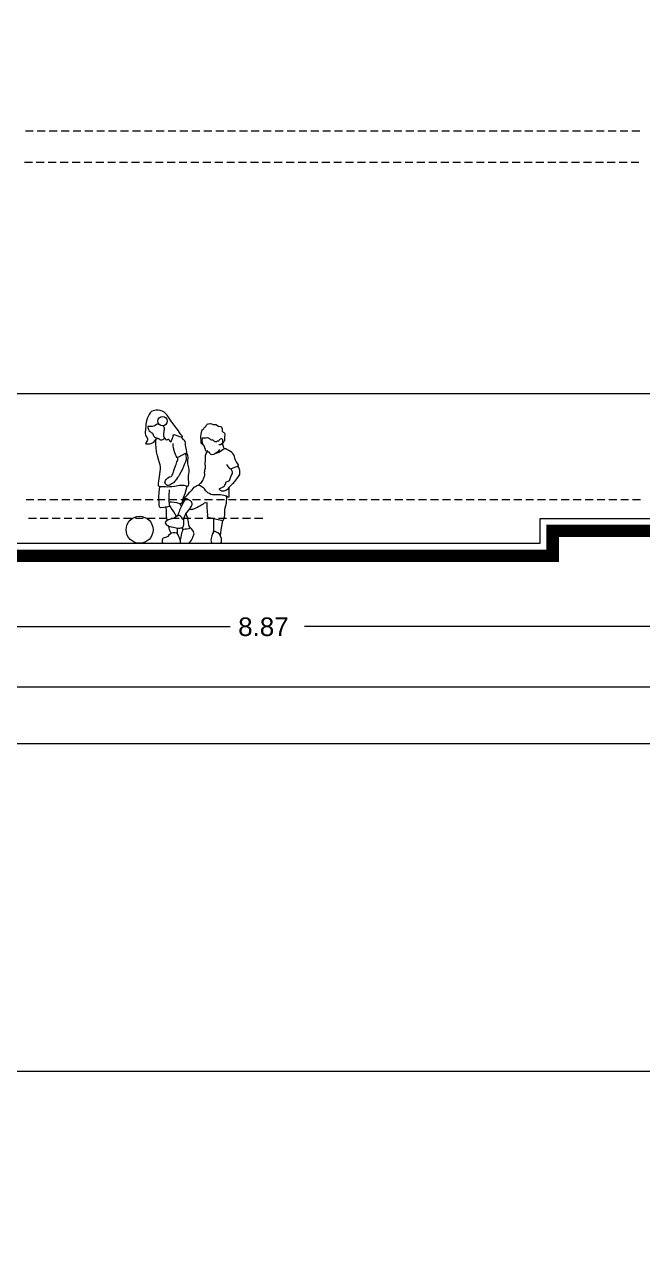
# Model space of a CAD drawing. Header units: metres. Extents: x 14 to 155, y 0 to 125.
# Drawn here: x 21.54 to 26.49, y 44.43 to 54.22 of the extents above; entities that cross this region are included whole.
import ezdxf

# ---------------------------------------------------------------- set-up
doc = ezdxf.new("R2010")
doc.units = ezdxf.units.M
doc.layers.get('Defpoints').update_dxf_attribs({"lineweight": 0})
doc.layers.add('Edges', color=7, linetype='Continuous')
doc.layers.add('PDF3_Text', color=255, linetype='Continuous')
doc.layers.add('PDF3_Geometry', color=9, linetype='Continuous', true_color=0x808080)
doc.styles.add('PDF Arial', font='arial.ttf')
doc.styles.add('TEXTS', font='swissl.ttf')
doc.dimstyles.new('Copy of DIMTEXT', dxfattribs={"dimscale": 0.3, "dimtxt": 0.22, "dimasz": 0.18, "dimexe": 0.05, "dimexo": 0.05, "dimgap": 0.05, "dimtad": 0, "dimzin": 1, "dimdsep": 46, "dimtxsty": 'TEXTS', "dimblk": 'ARCHTICK', "dimcen": 0.1, "dimclrd": 256, "dimclre": 6, "dimclrt": 7, "dimadec": 0, "dimazin": 0, "dimtfac": 0.15, "dimtix": 1, "dimtofl": 0, "dimtmove": 1, "dimatfit": 3, "dimldrblk": 'OPEN', "dimfxl": 0, "dimtolj": 1, "dimtzin": 0, "dimarcsym": 0})

# ---------------------------------------------------------------- blocks, each defined once
blk = doc.blocks.new('_ArchTick')
at = {"color": 0, "linetype": 'ByBlock', "const_width": 0.15}
blk.add_lwpolyline([(-0.5, -0.5), (0.5, 0.5)], dxfattribs=at)
blk = doc.blocks.new('*D6')
at = {"layer": 'Defpoints', "color": 0, "transparency": 16777216}
for p in [(26.2838, 121.6249), (23.707, 0.0009), (26.2838, 0.0307)]:
    blk.add_point(p, dxfattribs=at)
at = {"layer": 'Edges', "color": 6, "lineweight": -2, "transparency": 16777216}
for p, q in [((26.2838, 0.3907), (26.2838, 0.0107)), ((23.707, 0.0209), (23.707, 0.0507))]:
    blk.add_line(p, q, dxfattribs=at)
at = {"layer": 'Edges', "lineweight": -2, "transparency": 16777216}
for p, q in [((23.707, 0.0307), (24.7859, 0.0307)), ((26.2838, 0.0307), (25.2048, 0.0307))]:
    blk.add_line(p, q, dxfattribs=at)
at = {"layer": 'Edges', "lineweight": -2, "transparency": 16777216, "xscale": 0.072, "yscale": 0.072, "zscale": 0.072, "rotation": 180}
blk.add_blockref('_ArchTick', (23.707, 0.0307), dxfattribs=at)
at = {"layer": 'Edges', "lineweight": -2, "transparency": 16777216, "xscale": 0.072, "yscale": 0.072, "zscale": 0.072}
blk.add_blockref('_ArchTick', (26.2838, 0.0307), dxfattribs=at)
at = {"layer": 'Edges', "color": 7, "transparency": 16777216, "char_height": 0.088, "attachment_point": 5, "style": 'TEXTS'}
for s, insert in [('\\A1;2.58 m', (24.9954, 0.096)), ('\\A1;[8\'-5{\\H0.15x;\\S1/2;}" ft]', (24.9954, -0.0459))]:
    blk.add_mtext(s, dxfattribs=dict(at, insert=insert))
blk = doc.blocks.new('_Open')
at = {"color": 0, "linetype": 'ByBlock', "lineweight": -2}
for p, q in [((-1, 0.17), (0, 0)), ((-1, -0.17), (0, 0)), ((0, 0), (-1, 0))]:
    blk.add_line(p, q, dxfattribs=at)

msp = doc.modelspace()

# ---------------------------------------------------------------- linework, layer by layer
at = {"layer": 'PDF3_Geometry', "color": 0, "lineweight": 0}
for points in [[(21.6117, 53.365), (21.5493, 53.365)], [(21.7078, 53.365), (21.6438, 53.365)], [(21.8022, 53.365), (21.7398, 53.365)], [(21.8982, 53.365), (21.8342, 53.365)], [(21.9926, 53.365), (21.9302, 53.365)], [(22.0886, 53.365), (22.0246, 53.365)], [(22.183, 53.365), (22.1206, 53.365)], [(22.279, 53.365), (22.215, 53.365)], [(22.3734, 53.365), (22.311, 53.365)], [(22.4695, 53.365), (22.4055, 53.365)], [(22.564, 53.365), (22.5015, 53.365)], [(22.66, 53.3651), (22.5959, 53.3651)], [(22.7544, 53.3651), (22.6919, 53.3651)], [(22.8504, 53.3651), (22.7863, 53.3651)], [(22.9448, 53.3651), (22.8823, 53.3651)], [(23.0409, 53.3651), (22.9768, 53.3651)], [(23.1369, 53.3651), (23.0728, 53.3651)], [(23.2313, 53.3651), (23.1673, 53.3651)], [(23.3273, 53.3651), (23.2633, 53.3651)], [(23.4217, 53.3651), (23.3577, 53.3651)], [(23.5177, 53.3651), (23.4537, 53.3651)], [(23.6122, 53.3651), (23.5482, 53.3651)], [(23.7082, 53.3651), (23.6442, 53.3651)], [(23.8026, 53.3651), (23.7402, 53.3651)], [(23.8986, 53.3651), (23.8346, 53.3651)], [(23.993, 53.3651), (23.9306, 53.3651)], [(24.089, 53.3651), (24.025, 53.3651)], [(24.1835, 53.3651), (24.121, 53.3651)], [(24.2795, 53.3651), (24.2154, 53.3651)], [(24.374, 53.3651), (24.3115, 53.3651)], [(24.47, 53.3651), (24.4059, 53.3651)], [(24.5644, 53.3651), (24.5019, 53.3651)], [(24.6604, 53.3651), (24.5964, 53.3651)], [(24.7548, 53.3651), (24.6924, 53.3651)], [(24.8508, 53.3651), (24.7868, 53.3651)], [(24.9452, 53.3651), (24.8828, 53.3651)], [(25.0413, 53.3651), (24.9773, 53.3651)], [(25.1357, 53.3651), (25.0733, 53.3651)], [(25.2317, 53.3652), (25.1677, 53.3651)], [(25.3277, 53.3652), (25.2637, 53.3652)], [(25.4221, 53.3652), (25.3581, 53.3652)], [(25.5181, 53.3652), (25.4541, 53.3652)], [(25.6126, 53.3652), (25.5486, 53.3652)], [(25.7086, 53.3652), (25.6446, 53.3652)], [(25.8031, 53.3652), (25.739, 53.3652)], [(25.8991, 53.3652), (25.835, 53.3652)], [(25.9935, 53.3652), (25.9294, 53.3652)], [(26.0895, 53.3652), (26.0254, 53.3652)], [(26.1839, 53.3652), (26.1214, 53.3652)], [(26.28, 53.3652), (26.216, 53.3652)], [(26.3744, 53.3652), (26.312, 53.3652)], [(26.4704, 53.3652), (26.4064, 53.3652)], [(21.6053, 53.1138), (21.5413, 53.1137)], [(21.6997, 53.1138), (21.6357, 53.1138)], [(21.7957, 53.1138), (21.7317, 53.1138)], [(21.8902, 53.1138), (21.8278, 53.1138)], [(21.9862, 53.1138), (21.9222, 53.1138)], [(22.0807, 53.1138), (22.0182, 53.1138)], [(22.1767, 53.1138), (22.1126, 53.1138)], [(22.2711, 53.1138), (22.2086, 53.1138)], [(22.3671, 53.1138), (22.303, 53.1138)], [(22.4615, 53.1138), (22.399, 53.1138)], [(22.5576, 53.1138), (22.4936, 53.1138)], [(22.652, 53.1138), (22.5896, 53.1138)], [(22.748, 53.1138), (22.684, 53.1138)], [(22.8424, 53.1138), (22.78, 53.1138)], [(22.9384, 53.1138), (22.8744, 53.1138)], [(23.0328, 53.1138), (22.9704, 53.1138)], [(23.1288, 53.1138), (23.0648, 53.1138)], [(23.2232, 53.1138), (23.1608, 53.1138)], [(23.3193, 53.1138), (23.2553, 53.1138)], [(23.4153, 53.1138), (23.3513, 53.1138)], [(23.5098, 53.1138), (23.4457, 53.1138)], [(23.6058, 53.1138), (23.5417, 53.1138)], [(23.7002, 53.1138), (23.6361, 53.1138)], [(23.7962, 53.1138), (23.7321, 53.1138)], [(23.8907, 53.1138), (23.8266, 53.1138)], [(23.9867, 53.1138), (23.9226, 53.1138)], [(24.0811, 53.1138), (24.0186, 53.1138)], [(24.1771, 53.1139), (24.1131, 53.1138)], [(24.2715, 53.1139), (24.2091, 53.1139)], [(24.3675, 53.1139), (24.3035, 53.1139)], [(24.4619, 53.1139), (24.3995, 53.1139)], [(24.558, 53.1139), (24.494, 53.1139)], [(24.6524, 53.1139), (24.59, 53.1139)], [(24.7484, 53.1139), (24.6844, 53.1139)], [(24.8428, 53.1139), (24.7804, 53.1139)], [(24.9388, 53.1139), (24.8748, 53.1139)], [(25.0333, 53.1139), (24.9708, 53.1139)], [(25.1294, 53.1139), (25.0653, 53.1139)], [(25.2238, 53.1139), (25.1613, 53.1139)], [(25.3198, 53.1139), (25.2557, 53.1139)], [(25.4142, 53.1139), (25.3517, 53.1139)], [(25.5102, 53.1139), (25.4461, 53.1139)], [(25.6062, 53.1139), (25.5422, 53.1139)], [(25.7006, 53.1139), (25.6366, 53.1139)], [(25.7967, 53.1139), (25.7327, 53.1139)], [(25.8911, 53.1139), (25.8271, 53.1139)], [(25.9871, 53.1139), (25.9231, 53.1139)], [(26.0815, 53.1139), (26.0175, 53.1139)], [(26.1775, 53.1139), (26.1135, 53.1139)], [(26.2719, 53.1139), (26.2079, 53.1139)], [(26.3679, 53.1139), (26.3039, 53.1139)], [(26.4624, 53.1139), (26.4, 53.1139)], [(22.652, 51.0045), (22.6552, 51.0013), (22.6568, 50.9965), (22.6585, 50.9901), (22.6585, 50.9821), (22.6552, 50.9421), (22.6552, 50.9261), (22.6585, 50.9133), (22.668, 50.9004), (22.6728, 50.8957), (22.6776, 50.8925), (22.6841, 50.8925), (22.6872, 50.8957), (22.692, 50.8989), (22.6952, 50.8989), (22.6984, 50.8941), (22.7032, 50.8861), (22.7065, 50.8813), (22.7112, 50.878), (22.716, 50.8813), (22.7192, 50.8877), (22.7273, 50.9069), (22.7289, 50.9149), (22.7305, 50.9213), (22.7321, 50.9277), (22.7368, 50.9357), (22.7688, 50.9245), (22.7832, 50.9197), (22.8009, 50.9165), (22.8041, 50.9165), (22.8072, 50.9181), (22.8072, 50.9197), (22.8072, 50.9213), (22.8041, 50.9245), (22.8009, 50.9293), (22.7912, 50.9389), (22.7737, 50.9645), (22.7561, 50.9901), (22.7224, 51.0317), (22.7144, 51.0445), (22.7049, 51.0605), (22.684, 51.091), (22.6712, 51.1053), (22.6584, 51.1165), (22.6424, 51.1245), (22.6264, 51.1277), (22.6104, 51.131), (22.596, 51.131), (22.5816, 51.1293), (22.5704, 51.1261), (22.5592, 51.1197), (22.548, 51.1102), (22.5383, 51.0973), (22.5304, 51.0813), (22.5224, 51.0638), (22.5175, 51.0461), (22.5144, 51.0317), (22.5128, 51.0189), (22.5128, 50.9981), (22.5112, 50.9869), (22.5096, 50.9741), (22.508, 50.9597), (22.508, 50.9453), (22.5112, 50.9325), (22.5159, 50.9197), (22.5224, 50.9101), (22.5256, 50.9004), (22.5256, 50.8925), (22.5224, 50.8845), (22.5175, 50.8764), (22.5128, 50.8685), (22.5112, 50.8653), (22.5128, 50.8637), (22.516, 50.8621), (22.5191, 50.8621), (22.5304, 50.8621), (22.5432, 50.8621), (22.5544, 50.8637), (22.5672, 50.8685), (22.5768, 50.8748), (22.5848, 50.8845), (22.5928, 50.8957), (22.6024, 50.9101)], [(22.6152, 51.0221), (22.6057, 51.0205), (22.5992, 51.0174), (22.5864, 51.0093), (22.5768, 51.0029), (22.5656, 50.9997), (22.5544, 50.9997), (22.5432, 51.0013), (22.5352, 51.0013), (22.532, 51.0013), (22.5288, 50.9997), (22.5288, 50.9934), (22.5304, 50.9853), (22.5336, 50.9757), (22.5384, 50.9662), (22.5464, 50.9597), (22.556, 50.9533), (22.5656, 50.9469), (22.5688, 50.9405), (22.5736, 50.9261), (22.5784, 50.9198), (22.5833, 50.9149), (22.5912, 50.9117), (22.5976, 50.9101), (22.604, 50.9085), (22.6073, 50.9053), (22.6136, 50.9053), (22.6184, 50.9021), (22.6248, 50.8974), (22.6313, 50.8941), (22.6408, 50.8941), (22.6488, 50.8957), (22.6569, 50.9005), (22.6632, 50.9069)], [(23.1257, 50.8685), (23.1321, 50.8701), (23.1353, 50.8733), (23.1386, 50.8797), (23.1449, 50.8877), (23.1465, 50.8941), (23.1465, 50.9005), (23.1465, 50.9165), (23.1481, 50.9325), (23.1481, 50.9389), (23.1449, 50.9437), (23.1402, 50.9485), (23.1353, 50.9517), (23.1305, 50.9565), (23.1273, 50.9613), (23.1257, 50.9789), (23.1241, 50.9869), (23.1209, 50.9917), (23.1162, 50.9966), (23.1097, 50.9982), (23.0953, 51.0013), (23.0825, 51.0093), (23.0777, 51.0125), (23.0713, 51.0141), (23.0553, 51.0141), (23.0409, 51.019), (23.0361, 51.0206), (23.0297, 51.0206), (23.0153, 51.019), (23.0089, 51.019), (23.0009, 51.0157), (22.9977, 51.0109), (22.9945, 51.0045), (22.9913, 50.9982), (22.9881, 50.995), (22.9817, 50.9917), (22.9785, 50.9869), (22.9721, 50.9757), (22.9609, 50.9677), (22.9577, 50.9613), (22.9561, 50.9549), (22.9528, 50.9373), (22.9497, 50.9197), (22.9497, 50.9133), (22.9497, 50.9053), (22.9528, 50.8925), (22.9528, 50.8765), (22.9545, 50.8701), (22.9593, 50.8637), (22.9641, 50.8589), (22.9705, 50.8541)], [(22.7289, 50.8653), (22.7289, 50.8429), (22.7305, 50.8317), (22.7336, 50.8189), (22.7433, 50.7917), (22.7481, 50.7789), (22.7529, 50.7677), (22.7561, 50.7596), (22.7592, 50.7549), (22.7624, 50.7549), (22.7673, 50.7549), (22.7769, 50.758), (22.8009, 50.7709), (22.8105, 50.7757), (22.8201, 50.7804), (22.8281, 50.7836), (22.8345, 50.7869), (22.8393, 50.7901), (22.8409, 50.7949), (22.8409, 50.8013), (22.8393, 50.8109), (22.8345, 50.8381), (22.8312, 50.8509), (22.8312, 50.8621), (22.8297, 50.8701), (22.8265, 50.8797), (22.8217, 50.8877), (22.8137, 50.8973), (22.7945, 50.9181)], [(23.1033, 50.8173), (23.0969, 50.8077), (23.0889, 50.7981), (23.0714, 50.7837), (23.0617, 50.7789), (23.0537, 50.7757), (23.0441, 50.7741), (23.0361, 50.7757), (23.0297, 50.7789), (23.0265, 50.7853), (23.0233, 50.7933), (23.0201, 50.7949), (23.0185, 50.7949), (23.0137, 50.7949), (23.0105, 50.7965), (23.0089, 50.7981), (23.0073, 50.8029), (23.0057, 50.8045), (23.0041, 50.8045), (22.9977, 50.8029), (22.9961, 50.8029), (22.9929, 50.8061), (22.9913, 50.8109), (22.9897, 50.8157), (22.9865, 50.8285), (22.9833, 50.8381), (22.9801, 50.8445), (22.9721, 50.8541), (22.9689, 50.8605), (22.9657, 50.8701), (22.9641, 50.8909), (22.9657, 50.9006), (22.9673, 50.9085), (22.9689, 50.9101), (22.9721, 50.9101), (22.9785, 50.9085), (22.9865, 50.9085), (22.9961, 50.9101), (23.0057, 50.9117), (23.0137, 50.9101), (23.0233, 50.9053), (23.0313, 50.8973), (23.0393, 50.8941), (23.0441, 50.8941), (23.0505, 50.8941), (23.0553, 50.8893), (23.0601, 50.8829), (23.0665, 50.8797), (23.0729, 50.8797), (23.0809, 50.8813), (23.0873, 50.8845), (23.0938, 50.8861), (23.0969, 50.8861), (23.1001, 50.8909), (23.1049, 50.8973), (23.1113, 50.9022), (23.1178, 50.9037), (23.1225, 50.9022), (23.1273, 50.8973), (23.1273, 50.8893), (23.1273, 50.8797), (23.1273, 50.8717), (23.1241, 50.8653), (23.1209, 50.8605), (23.1113, 50.8541), (23.0985, 50.8526)], [(22.8393, 50.7901), (22.8457, 50.7709), (22.8489, 50.7501), (22.8473, 50.7277), (22.8457, 50.7084), (22.8457, 50.7005), (22.8489, 50.6909), (22.8553, 50.6701), (22.8569, 50.6589), (22.8585, 50.6461), (22.8569, 50.6348), (22.8553, 50.6237), (22.8522, 50.6045), (22.8522, 50.5932), (22.8522, 50.5805), (22.8538, 50.5533), (22.8538, 50.5388), (22.8522, 50.5277), (22.8506, 50.5244), (22.8473, 50.5212), (22.8457, 50.5212), (22.8409, 50.5212), (22.8314, 50.5244), (22.8185, 50.5277), (22.8025, 50.5277), (22.7834, 50.5277), (22.7417, 50.5212), (22.7209, 50.518), (22.7017, 50.5164), (22.6857, 50.5148), (22.6697, 50.5164), (22.6553, 50.5164), (22.6424, 50.518), (22.6313, 50.518), (22.6217, 50.5196), (22.6184, 50.5212), (22.6152, 50.5244), (22.6137, 50.5277), (22.6137, 50.5341), (22.6137, 50.5468), (22.6168, 50.5628), (22.6233, 50.6013), (22.6281, 50.6396), (22.6297, 50.6588), (22.6297, 50.6765), (22.6265, 50.6941), (22.6233, 50.7084), (22.6136, 50.7357), (22.6057, 50.7645), (22.5993, 50.7981), (22.5944, 50.8301), (22.5928, 50.8621), (22.5928, 50.8942)], [(23.1786, 50.5116), (23.1786, 50.4844), (23.1786, 50.4572), (23.177, 50.4475), (23.177, 50.4396), (23.177, 50.4348), (23.1754, 50.4348), (23.1722, 50.4348), (23.1658, 50.438), (23.1578, 50.4428), (23.1482, 50.4459), (23.137, 50.4491), (23.1114, 50.4523), (23.0858, 50.4523), (23.0586, 50.4523), (23.0458, 50.4539), (23.033, 50.4572), (23.0218, 50.4636), (23.0106, 50.4699), (23.0025, 50.478), (22.9946, 50.486), (22.9834, 50.5004), (22.977, 50.5068), (22.969, 50.5132), (22.9482, 50.5244), (22.9402, 50.5292), (22.9386, 50.5324), (22.9386, 50.534), (22.9418, 50.5388), (22.9466, 50.5435), (22.9593, 50.5516), (22.9642, 50.5596), (22.969, 50.5692), (22.977, 50.5884), (22.9834, 50.6028), (22.985, 50.6092), (22.985, 50.6172), (22.9834, 50.6348), (22.985, 50.6428), (22.9866, 50.6524), (22.9914, 50.6684), (22.9898, 50.6845), (22.9882, 50.694), (22.9882, 50.7052), (22.9898, 50.7276), (22.9898, 50.75), (22.9914, 50.7692), (22.993, 50.7773), (22.9962, 50.7852), (23.0009, 50.7932), (23.009, 50.7997)], [(23.1578, 50.6989), (23.1642, 50.6877), (23.1722, 50.6765), (23.1802, 50.6669), (23.1866, 50.6636), (23.1914, 50.6621), (23.201, 50.6653), (23.2122, 50.6701), (23.2266, 50.6749), (23.2411, 50.6797), (23.2474, 50.6813), (23.2506, 50.6845), (23.2538, 50.6877), (23.2538, 50.6925), (23.2506, 50.7005), (23.2442, 50.7085), (23.2362, 50.7197), (23.2298, 50.7309), (23.2266, 50.7453), (23.2218, 50.7597), (23.217, 50.7725), (23.2106, 50.7837), (23.201, 50.7917), (23.1818, 50.8062), (23.1626, 50.8173), (23.153, 50.8221), (23.1482, 50.8221), (23.1434, 50.8205), (23.1322, 50.8157), (23.1209, 50.8077), (23.1098, 50.7997), (23.0969, 50.7933), (23.0729, 50.7853)], [(23.1449, 50.8221), (23.1386, 50.8285), (23.1338, 50.8397), (23.1305, 50.8525), (23.1289, 50.8685)], [(22.8312, 50.7852), (22.8344, 50.766), (22.836, 50.7484), (22.836, 50.7324), (22.8313, 50.718), (22.8233, 50.7004), (22.8152, 50.6812), (22.8057, 50.6588), (22.7928, 50.6348), (22.7785, 50.6108), (22.7736, 50.6012), (22.7672, 50.5932), (22.7577, 50.5788), (22.7464, 50.5627), (22.7337, 50.55), (22.7192, 50.5403), (22.7048, 50.5308), (22.6952, 50.5276), (22.6873, 50.5276), (22.6808, 50.5308), (22.6744, 50.5356), (22.6696, 50.5419), (22.6664, 50.5484), (22.6648, 50.5532), (22.6664, 50.5596), (22.6712, 50.5676), (22.676, 50.5756), (22.6888, 50.5883), (22.7032, 50.5964), (22.716, 50.6012), (22.7208, 50.6044), (22.724, 50.6107), (22.7289, 50.6188), (22.7321, 50.63), (22.74, 50.6556), (22.7513, 50.6844), (22.7545, 50.6956), (22.7592, 50.7068), (22.7624, 50.7164), (22.7656, 50.7244), (22.7688, 50.7324), (22.7688, 50.7436), (22.7656, 50.7549)], [(23.2506, 50.6845), (23.2586, 50.6668), (23.2635, 50.6509), (23.2635, 50.6349), (23.2618, 50.6172), (23.257, 50.6093), (23.2522, 50.5996), (23.2394, 50.5804), (23.2234, 50.5613), (23.2058, 50.542), (23.1898, 50.526), (23.1834, 50.518), (23.177, 50.5116), (23.1674, 50.4972), (23.1626, 50.4924), (23.1546, 50.4876), (23.1466, 50.4844), (23.137, 50.4828), (23.129, 50.4828), (23.121, 50.4828), (23.1114, 50.4892), (23.1034, 50.4972), (23.1017, 50.5004), (23.105, 50.5036), (23.1098, 50.5068), (23.1162, 50.51), (23.129, 50.5149), (23.1354, 50.5196), (23.1418, 50.5244), (23.1466, 50.5308), (23.1514, 50.5389), (23.153, 50.5452), (23.153, 50.55), (23.1546, 50.5548), (23.1594, 50.558), (23.1722, 50.5629), (23.177, 50.566), (23.1818, 50.5692), (23.185, 50.5756), (23.1882, 50.5837), (23.1962, 50.6045), (23.201, 50.614), (23.2042, 50.622), (23.2058, 50.6285), (23.2074, 50.6333), (23.2074, 50.6381), (23.2042, 50.6428), (23.1994, 50.6541), (23.1962, 50.6636)], [(22.7081, 50.3612), (22.6809, 50.3548), (22.668, 50.3532), (22.6569, 50.3516), (22.6329, 50.35), (22.6281, 50.3516), (22.6248, 50.3532), (22.6232, 50.3564), (22.6216, 50.3596), (22.62, 50.3723), (22.6184, 50.39), (22.6184, 50.4092), (22.6168, 50.4316), (22.6184, 50.4748), (22.6248, 50.518)], [(22.8425, 50.5212), (22.8345, 50.4908), (22.8249, 50.4604), (22.8201, 50.4476), (22.8153, 50.4364), (22.8089, 50.4172), (22.8025, 50.3947), (22.7977, 50.3868), (22.7961, 50.3836), (22.7929, 50.382), (22.7849, 50.382), (22.7769, 50.3836), (22.7609, 50.3884), (22.7401, 50.3916), (22.7177, 50.3947), (22.7097, 50.3947), (22.7017, 50.3947), (22.6985, 50.3964), (22.6969, 50.4028), (22.6985, 50.4108), (22.6985, 50.4236), (22.7001, 50.4508), (22.7001, 50.4636), (22.7017, 50.4748), (22.7033, 50.494)], [(22.8201, 50.406), (22.8201, 50.414), (22.8217, 50.422), (22.8249, 50.4284), (22.8297, 50.4364), (22.8377, 50.446), (22.8457, 50.454), (22.8649, 50.4748), (22.8841, 50.494), (22.9002, 50.5133), (22.9097, 50.5196), (22.9193, 50.526), (22.9385, 50.5325)], [(21.6167, 50.4139), (21.5542, 50.4139)], [(21.7127, 50.4139), (21.6486, 50.4139)], [(21.8071, 50.4139), (21.7447, 50.4139)], [(21.9031, 50.4139), (21.8391, 50.4139)], [(21.9991, 50.4139), (21.9351, 50.4139)], [(22.0935, 50.4139), (22.0295, 50.4139)], [(22.1896, 50.4139), (22.1256, 50.4139)], [(22.284, 50.4139), (22.22, 50.4139)], [(22.38, 50.4139), (22.316, 50.4139)], [(22.4744, 50.414), (22.4104, 50.4139)], [(22.5704, 50.414), (22.5064, 50.414)], [(22.6648, 50.414), (22.6024, 50.414)], [(22.7609, 50.414), (22.6968, 50.414)], [(22.8153, 50.2539), (22.8233, 50.2779), (22.8345, 50.3003), (22.8649, 50.342), (22.8778, 50.3612), (22.881, 50.3692), (22.8841, 50.3771), (22.8841, 50.3836), (22.8825, 50.39), (22.8778, 50.3979), (22.8697, 50.4044), (22.8506, 50.4156), (22.8425, 50.4203), (22.8377, 50.4235), (22.8314, 50.4219), (22.8266, 50.4156), (22.8201, 50.406), (22.8121, 50.3916), (22.7977, 50.3612), (22.7834, 50.3307), (22.7785, 50.318), (22.7737, 50.3067), (22.7657, 50.2843)], [(22.8553, 50.414), (22.7928, 50.414)], [(22.8633, 50.3372), (22.8762, 50.3356), (22.8825, 50.3372), (22.8905, 50.3388), (22.9097, 50.3452), (22.9258, 50.3532), (22.9385, 50.3612), (22.945, 50.3644), (22.953, 50.3707), (22.9738, 50.382), (22.9833, 50.3884), (22.993, 50.3916), (22.9994, 50.3932), (23.001, 50.39), (23.0026, 50.3852), (23.001, 50.3756), (23.001, 50.3644), (23.001, 50.35), (23.0041, 50.3212), (23.0041, 50.3084), (23.0057, 50.2972), (23.0057, 50.2892), (23.0041, 50.2828), (23.0057, 50.2795), (23.0073, 50.2763), (23.0122, 50.2732), (23.0218, 50.27), (23.0329, 50.2684), (23.0458, 50.2652), (23.0777, 50.2588), (23.0922, 50.2555), (23.105, 50.2523), (23.1162, 50.2492), (23.1226, 50.2476), (23.1274, 50.246), (23.1322, 50.2476), (23.1354, 50.2539), (23.1386, 50.2604), (23.1418, 50.2779), (23.145, 50.294), (23.1466, 50.3116), (23.1466, 50.3292), (23.1482, 50.3483), (23.153, 50.3676), (23.1578, 50.3852), (23.1594, 50.4028), (23.161, 50.4236), (23.1594, 50.4429)], [(22.9514, 50.414), (22.8873, 50.414)], [(23.0458, 50.414), (22.9833, 50.414)], [(23.1418, 50.414), (23.0777, 50.414)], [(23.2362, 50.414), (23.1737, 50.414)], [(23.3322, 50.414), (23.2682, 50.414)], [(23.4266, 50.414), (23.3642, 50.414)], [(23.5227, 50.414), (23.4587, 50.414)], [(23.6171, 50.414), (23.5547, 50.414)], [(23.7131, 50.414), (23.6491, 50.414)], [(23.8075, 50.414), (23.7451, 50.414)], [(23.9035, 50.414), (23.8395, 50.414)], [(23.9979, 50.414), (23.9355, 50.414)], [(24.094, 50.414), (24.03, 50.414)], [(24.19, 50.414), (24.126, 50.414)], [(24.2845, 50.414), (24.2204, 50.414)], [(24.3805, 50.414), (24.3164, 50.414)], [(24.4749, 50.414), (24.4108, 50.414)], [(24.5709, 50.414), (24.5068, 50.414)], [(24.6653, 50.414), (24.6012, 50.414)], [(24.7613, 50.414), (24.6972, 50.414)], [(24.8558, 50.414), (24.7918, 50.414)], [(24.9518, 50.414), (24.8878, 50.414)], [(25.0462, 50.414), (24.9838, 50.414)], [(25.1422, 50.4141), (25.0782, 50.414)], [(25.2366, 50.4141), (25.1742, 50.4141)], [(25.3326, 50.4141), (25.2686, 50.4141)], [(25.427, 50.4141), (25.3646, 50.4141)], [(25.5231, 50.4141), (25.4591, 50.4141)], [(25.6175, 50.4141), (25.5551, 50.4141)], [(25.7135, 50.4141), (25.6495, 50.4141)], [(25.808, 50.4141), (25.7455, 50.4141)], [(25.904, 50.4141), (25.8399, 50.4141)], [(25.9984, 50.4141), (25.9359, 50.4141)], [(26.0945, 50.4141), (26.0304, 50.4141)], [(26.1889, 50.4141), (26.1264, 50.4141)], [(26.2849, 50.4141), (26.2208, 50.4141)], [(26.3793, 50.4141), (26.3169, 50.4141)], [(26.4753, 50.4141), (26.4113, 50.4141)], [(22.6825, 50.2475), (22.6793, 50.2811), (22.6793, 50.3116), (22.6793, 50.3243), (22.6777, 50.334), (22.6729, 50.3532)], [(22.7593, 50.2795), (22.748, 50.2987), (22.7369, 50.318), (22.7273, 50.3323), (22.716, 50.3467), (22.7097, 50.3595), (22.7033, 50.3707), (22.7016, 50.3836), (22.7, 50.3947)], [(22.7977, 50.3612), (22.7929, 50.3676), (22.7913, 50.3723), (22.7881, 50.3804)], [(21.6358, 50.2635), (21.5718, 50.2635)], [(21.7302, 50.2635), (21.6678, 50.2635)], [(21.8263, 50.2635), (21.7623, 50.2635)], [(21.9207, 50.2635), (21.8583, 50.2635)], [(22.0167, 50.2636), (21.9527, 50.2635)], [(22.1111, 50.2636), (22.0487, 50.2636)], [(22.2071, 50.2636), (22.1431, 50.2636)], [(22.3016, 50.2636), (22.2391, 50.2636)], [(22.3977, 50.2636), (22.3336, 50.2636)], [(22.4921, 50.2636), (22.4296, 50.2636)], [(22.5881, 50.2636), (22.524, 50.2636)], [(22.6841, 50.2636), (22.62, 50.2636)], [(22.7785, 50.2636), (22.7145, 50.2636)], [(22.8745, 50.2636), (22.8105, 50.2636)], [(22.8697, 50.1851), (22.8649, 50.1931), (22.8601, 50.2027), (22.8569, 50.2155), (22.8553, 50.2315), (22.8489, 50.2668), (22.8425, 50.2843), (22.8361, 50.3019)], [(22.9689, 50.2636), (22.9049, 50.2636)], [(23.065, 50.2636), (23.001, 50.2636)], [(23.0553, 50.1547), (23.0569, 50.1756), (23.0585, 50.1883), (23.0585, 50.2059), (23.0585, 50.222), (23.0585, 50.2364), (23.0585, 50.262)], [(23.1594, 50.2636), (23.0954, 50.2636)], [(23.1273, 50.246), (23.1161, 50.1883), (23.1081, 50.1291)], [(23.2554, 50.2636), (23.1914, 50.2636)], [(23.3498, 50.2636), (23.2858, 50.2636)], [(23.4506, 50.2636), (23.3818, 50.2636)], [(22.7881, 50.0891), (22.785, 50.1019), (22.7802, 50.1131), (22.7737, 50.1244), (22.7705, 50.1339), (22.7657, 50.1403), (22.7578, 50.1451), (22.7449, 50.1484), (22.7322, 50.1484), (22.7193, 50.1468), (22.7098, 50.1419), (22.6953, 50.1275), (22.689, 50.1195), (22.6793, 50.1147), (22.6697, 50.1115), (22.6601, 50.1099), (22.6521, 50.1067), (22.6489, 50.1035), (22.6457, 50.0987), (22.6441, 50.0891), (22.6425, 50.0795), (22.6441, 50.0731), (22.6489, 50.0683), (22.6569, 50.0667), (22.6697, 50.0651), (22.6874, 50.0651), (22.7065, 50.0651), (22.7481, 50.0651), (22.7657, 50.0651), (22.7769, 50.0651), (22.785, 50.0667), (22.7897, 50.0699)], [(22.7145, 50.1451), (22.7032, 50.1723), (22.6984, 50.1883), (22.6936, 50.2043)], [(22.7673, 50.1371), (22.7673, 50.1595), (22.7673, 50.1867)], [(22.8121, 50.174), (22.8042, 50.1916)], [(19.0497, 49.3976), (23.1882, 49.3978)], [(28.6838, 49.398), (27.9205, 49.398), (23.7836, 49.3978)], [(19.0497, 48.9159), (33.5089, 48.9165)], [(18.9761, 48.4614), (33.5089, 48.4619)], [(16.8446, 45.8368), (29.721, 45.8372)]]:
    msp.add_lwpolyline(points, dxfattribs=at)
at = {"layer": 'PDF3_Geometry', "color": 0, "lineweight": 5}
for points in [[(19.2753, 51.2636), (27.6708, 51.2639)], [(18.4512, 50.0649), (25.6703, 50.0652), (25.6703, 50.2637), (30.4714, 50.2639), (30.4714, 50.4143), (37.0713, 50.4145), (49.4724, 50.0661), (50.6934, 50.0662)]]:
    msp.add_lwpolyline(points, dxfattribs=at)
at = {"layer": 'PDF3_Geometry', "color": 0, "lineweight": 0, "const_width": 0.0992}
msp.add_lwpolyline([(18.4512, 49.9642), (25.7712, 49.9644), (25.7712, 50.1645), (30.5706, 50.1646), (30.5706, 50.3143), (37.0689, 50.3145), (49.47, 49.9653), (50.6935, 49.9654)], dxfattribs=at)
at = {"layer": 'PDF3_Geometry', "color": 0, "lineweight": 0}
for points in [[(22.8073, 50.1932), (22.8105, 50.198), (22.8136, 50.2027), (22.8168, 50.2156), (22.8168, 50.23), (22.8168, 50.2412), (22.8168, 50.2508), (22.8136, 50.2556), (22.8073, 50.2588), (22.8025, 50.2652), (22.7977, 50.2748), (22.7912, 50.2828), (22.7833, 50.2876), (22.7737, 50.2876), (22.764, 50.2828), (22.7545, 50.2764), (22.7416, 50.27), (22.7289, 50.2636), (22.7032, 50.2556), (22.6905, 50.2524), (22.6808, 50.246), (22.6728, 50.2396), (22.668, 50.2316), (22.6696, 50.2235), (22.6744, 50.2156), (22.6841, 50.2092), (22.6968, 50.2027), (22.7145, 50.198), (22.7337, 50.1932), (22.7545, 50.1884), (22.7753, 50.1868), (22.7849, 50.1868), (22.7944, 50.1884), (22.8009, 50.19)], [(22.8521, 50.0667), (22.8617, 50.0715), (22.8697, 50.0795), (22.8777, 50.0907), (22.8857, 50.1051), (22.8921, 50.1211), (22.8985, 50.1339), (22.9001, 50.1419), (22.8985, 50.15), (22.8937, 50.1595), (22.8873, 50.1691), (22.8809, 50.1787), (22.8761, 50.1835), (22.8729, 50.1851), (22.8681, 50.1851), (22.8569, 50.1819), (22.8425, 50.1787), (22.8281, 50.1771), (22.8152, 50.1755), (22.8089, 50.1724), (22.8057, 50.1691), (22.8025, 50.1579), (22.7993, 50.1451), (22.7944, 50.1147), (22.7912, 50.1019), (22.7881, 50.0891), (22.7865, 50.0795), (22.7865, 50.0747), (22.7865, 50.0715), (22.7928, 50.0667), (22.8025, 50.0651), (22.8137, 50.0651), (22.8281, 50.0651), (22.8408, 50.0651)], [(23.1146, 50.0715), (23.1178, 50.0779), (23.1194, 50.0859), (23.1178, 50.1035), (23.1114, 50.1211), (23.1082, 50.1291), (23.1033, 50.1371), (23.0906, 50.1499), (23.0746, 50.1579), (23.0682, 50.1595), (23.0618, 50.1595), (23.0553, 50.1547), (23.049, 50.1467), (23.0442, 50.1371), (23.041, 50.1259), (23.0362, 50.1035), (23.0345, 50.0923), (23.0362, 50.0826), (23.0362, 50.0763), (23.0394, 50.0715), (23.0442, 50.0683), (23.0506, 50.0667), (23.0586, 50.0651), (23.0698, 50.0651), (23.0954, 50.0651), (23.1066, 50.0667)]]:
    msp.add_lwpolyline(points, close=True, dxfattribs=at)
for centre, radius in [((22.6464, 51.0437), 0.0376), ((22.4625, 50.1731), 0.108)]:
    msp.add_circle(centre, radius, dxfattribs=at)

# ---------------------------------------------------------------- texts
at = {"layer": 'PDF3_Text', "color": 0, "insert": (23.2523, 49.3202), "char_height": 0.14868, "attachment_point": 7, "rotation": 0.0022, "style": 'PDF Arial'}
msp.add_mtext('8.87', dxfattribs=at)

# ---------------------------------------------------------------- dimensions: what is measured, and where the dimension line sits
at = {"layer": 'Edges'}
dim = msp.add_linear_dim(base=(26.2838, 0.0307), p1=(23.707, 0.0009), p2=(26.2838, 121.6249), dimstyle='Copy of DIMTEXT', override={"dimscale": 0.4, "dimpost": ' m\\X', "dimfxl": 0.9, "dimfxlon": 1}, dxfattribs=at)
dim.commit()
dim.dimension.update_dxf_attribs({"geometry": '*D6', "text_midpoint": (24.9954, 0.0307)})

doc.saveas('drawing.dxf')
